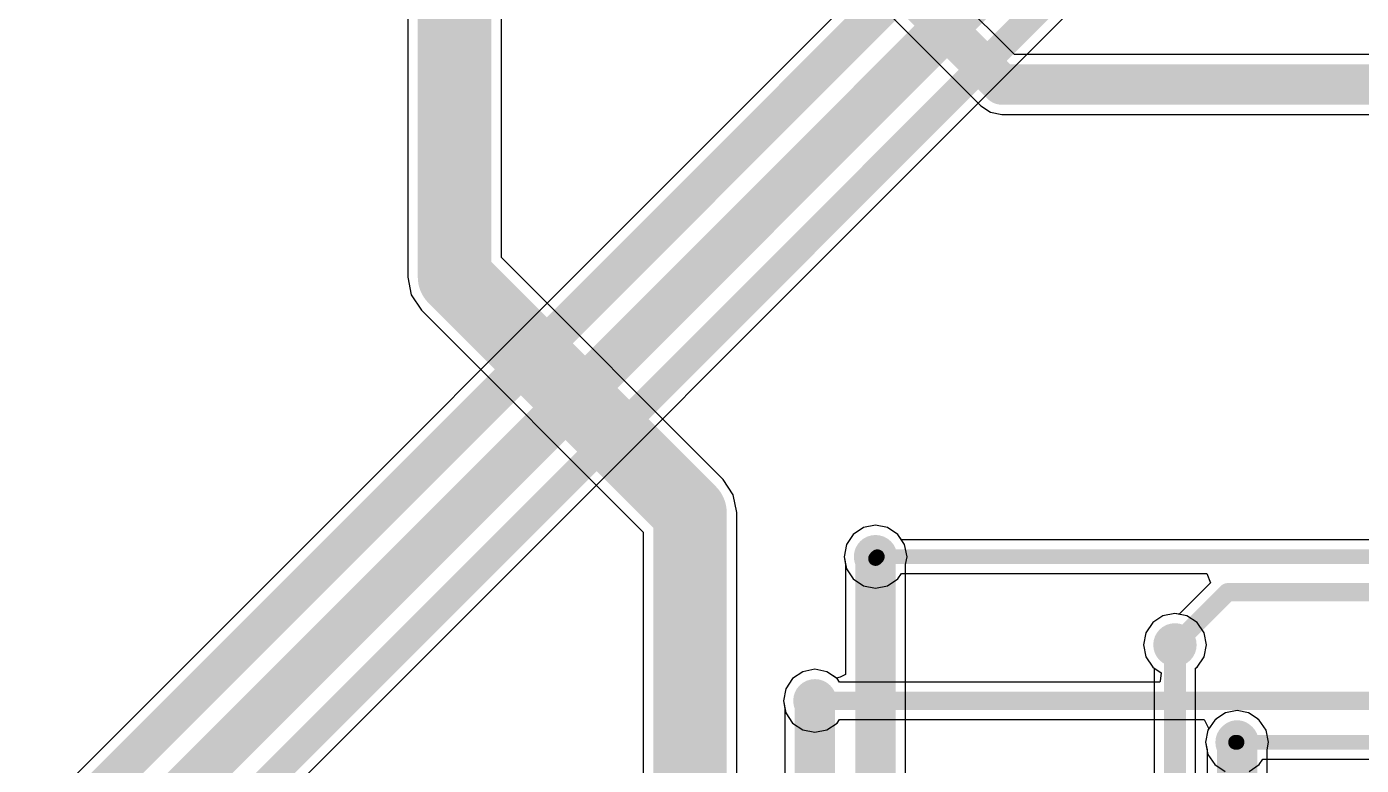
# Model space of a CAD drawing. Header units: millimetres. Extents: x -0.25 to 4.68, y -0.29 to 2.93.
# Drawn here: x 1.669 to 2.395, y 1.129 to 1.531 of the extents above; entities that cross this region are included whole.
import ezdxf

# ---------------------------------------------------------------- set-up
doc = ezdxf.new("R2010")
doc.units = ezdxf.units.MM
doc.header["$MEASUREMENT"] = 0
for name, color, linetype in [('BottomLayer', 5, 'Continuous'), ('BottomSolder', 6, 'Continuous'), ('TopLayer', 1, 'Continuous'), ('TopSolder', 216, 'Continuous'), ('ViaHoleLayer', 16, 'Continuous')]:
    doc.layers.add(name, color=color, linetype=linetype)

msp = doc.modelspace()

# ---------------------------------------------------------------- hatches: boundary and pattern name
at = {"layer": 'BottomLayer'}
h = msp.add_hatch(color=5, dxfattribs=at)
edge = h.paths.add_edge_path()
edge.add_arc((2.131, 1.243), 0.01181, 0, 360)
h = msp.add_hatch(color=5, dxfattribs=at)
edge = h.paths.add_edge_path()
edge.add_arc((2.294, 1.195), 0.01181, 0, 360)
h = msp.add_hatch(color=5, dxfattribs=at)
edge = h.paths.add_edge_path()
edge.add_arc((2.098, 1.16458), 0.01181, 0, 360)
h = msp.add_hatch(color=5, dxfattribs=at)
edge = h.paths.add_edge_path()
edge.add_arc((2.32782, 1.142), 0.01181, 0, 360)
at = {"layer": 'BottomSolder'}
h = msp.add_hatch(color=6, dxfattribs=at)
edge = h.paths.add_edge_path()
edge.add_arc((2.131, 1.243), 0.00591, 0, 360)
h = msp.add_hatch(color=6, dxfattribs=at)
edge = h.paths.add_edge_path()
edge.add_arc((2.294, 1.195), 0.00591, 0, 360)
h = msp.add_hatch(color=6, dxfattribs=at)
edge = h.paths.add_edge_path()
edge.add_arc((2.098, 1.16458), 0.00591, 0, 360)
h = msp.add_hatch(color=6, dxfattribs=at)
edge = h.paths.add_edge_path()
edge.add_arc((2.32782, 1.142), 0.00591, 0, 360)
at = {"layer": 'TopLayer'}
h = msp.add_hatch(color=1, dxfattribs=at)
edge = h.paths.add_edge_path()
edge.add_arc((2.131, 1.243), 0.01181, 0, 360)
h = msp.add_hatch(color=1, dxfattribs=at)
edge = h.paths.add_edge_path()
edge.add_arc((2.294, 1.195), 0.01181, 0, 360)
h = msp.add_hatch(color=1, dxfattribs=at)
edge = h.paths.add_edge_path()
edge.add_arc((2.098, 1.16458), 0.01181, 0, 360)
h = msp.add_hatch(color=1, dxfattribs=at)
edge = h.paths.add_edge_path()
edge.add_arc((2.32782, 1.142), 0.01181, 0, 360)
at = {"layer": 'TopSolder'}
h = msp.add_hatch(color=216, dxfattribs=at)
edge = h.paths.add_edge_path()
edge.add_arc((2.131, 1.243), 0.00591, 0, 360)
h = msp.add_hatch(color=216, dxfattribs=at)
edge = h.paths.add_edge_path()
edge.add_arc((2.294, 1.195), 0.00591, 0, 360)
h = msp.add_hatch(color=216, dxfattribs=at)
edge = h.paths.add_edge_path()
edge.add_arc((2.098, 1.16458), 0.00591, 0, 360)
h = msp.add_hatch(color=216, dxfattribs=at)
edge = h.paths.add_edge_path()
edge.add_arc((2.32782, 1.142), 0.00591, 0, 360)
at = {"layer": 'ViaHoleLayer'}
h = msp.add_hatch(color=16, dxfattribs=at)
edge = h.paths.add_edge_path()
edge.add_arc((2.131, 1.243), 0.00591, 0, 360)
h = msp.add_hatch(color=16, dxfattribs=at)
edge = h.paths.add_edge_path()
edge.add_arc((2.294, 1.195), 0.00591, 0, 360)
h = msp.add_hatch(color=16, dxfattribs=at)
edge = h.paths.add_edge_path()
edge.add_arc((2.098, 1.16458), 0.00591, 0, 360)
h = msp.add_hatch(color=16, dxfattribs=at)
edge = h.paths.add_edge_path()
edge.add_arc((2.32782, 1.142), 0.00591, 0, 360)

# ---------------------------------------------------------------- linework, layer by layer
at = {"layer": 'BottomLayer'}
for p, q in [((2.2421, 1.67081), (1.67258, 1.10129)), ((1.69701, 0.99999), (2.27223, 1.5752)), ((2.12444, 1.25884), (2.11888, 1.25512)), ((2.131, 1.26014), (2.12444, 1.25884)), ((2.13756, 1.25884), (2.131, 1.26014)), ((2.14312, 1.25512), (2.13756, 1.25884)), ((2.11888, 1.25512), (2.11516, 1.24956)), ((2.14684, 1.24956), (2.14312, 1.25512)), ((2.11516, 1.24956), (2.11386, 1.243)), ((2.11386, 1.243), (2.11469, 1.23884)), ((2.14814, 1.243), (2.14684, 1.24956)), ((2.14731, 1.23884), (2.14814, 1.243)), ((2.11469, 1.23884), (2.11469, 1.17886)), ((2.14731, 0.853), (2.14731, 1.23884)), ((2.28188, 1.20712), (2.27816, 1.20156)), ((2.28744, 1.21084), (2.28188, 1.20712)), ((2.294, 1.21214), (2.28744, 1.21084)), ((2.30056, 1.21084), (2.294, 1.21214)), ((2.30612, 1.20712), (2.30056, 1.21084)), ((2.30984, 1.20156), (2.30612, 1.20712)), ((2.27816, 1.20156), (2.27686, 1.195)), ((2.31114, 1.195), (2.30984, 1.20156)), ((2.27686, 1.195), (2.27816, 1.18844)), ((2.30984, 1.18844), (2.31114, 1.195)), ((2.27816, 1.18844), (2.28188, 1.18288)), ((2.30612, 1.18288), (2.30984, 1.18844)), ((2.09144, 1.18041), (2.08588, 1.1767)), ((2.098, 1.18172), (2.09144, 1.18041)), ((2.10456, 1.18041), (2.098, 1.18172)), ((2.10969, 1.17699), (2.10456, 1.18041)), ((2.11178, 1.17749), (2.10969, 1.17699)), ((2.11469, 1.17886), (2.11178, 1.17749)), ((2.28188, 1.18288), (2.28278, 1.18228)), ((2.28278, 1.18228), (2.28278, 0.903)), ((2.30522, 1.18228), (2.30612, 1.18288)), ((2.30522, 0.91006), (2.30522, 1.18228)), ((2.08216, 1.17114), (2.08086, 1.16458)), ((2.08588, 1.1767), (2.08216, 1.17114)), ((2.08086, 1.16458), (2.08169, 1.16042)), ((2.08169, 1.16042), (2.08169, 0.89776)), ((2.32158, 1.15807), (2.31629, 1.15454)), ((2.32782, 1.15931), (2.32158, 1.15807)), ((2.33407, 1.15807), (2.32782, 1.15931)), ((2.33936, 1.15454), (2.33407, 1.15807)), ((2.31199, 1.14856), (2.31068, 1.142)), ((2.3157, 1.15412), (2.31199, 1.14856)), ((2.31626, 1.15449), (2.3157, 1.15412)), ((2.31629, 1.15454), (2.31626, 1.15449)), ((2.33939, 1.15449), (2.33936, 1.15454)), ((2.33994, 1.15412), (2.33939, 1.15449)), ((2.34366, 1.14856), (2.33994, 1.15412)), ((2.34496, 1.142), (2.34366, 1.14856)), ((2.31068, 1.142), (2.31151, 1.13784)), ((2.34414, 1.13784), (2.34496, 1.142)), ((2.31151, 1.13784), (2.31151, 0.91185)), ((2.34414, 0.91693), (2.34414, 1.13784))]:
    msp.add_line(p, q, dxfattribs=at)
for points, const_width in [([(1.67891, 1.086), (2.25291, 1.66)], 0.02), ([(1.687, 1.049), (2.26295, 1.62495)], 0.025), ([(1.688, 1.009), (2.26695, 1.58795)], 0.015), ([(2.131, 0.853), (2.131, 1.243)], 0.022), ([(2.294, 0.903), (2.294, 1.195)], 0.012), ([(2.098, 0.891), (2.098, 1.16458)], 0.022), ([(2.32782, 1.142), (2.32782, 1.143)], 0.022), ([(2.32782, 0.91018), (2.32782, 1.142)], 0.022)]:
    msp.add_lwpolyline(points, dxfattribs=dict(at, const_width=const_width))
for points, const_width in [([(2.1255, 1.243, 1), (2.1365, 1.243, 1)], 0.011), ([(2.291, 1.195, 1), (2.297, 1.195, 1)], 0.006), ([(2.0925, 1.16458, 1), (2.1035, 1.16458, 1)], 0.011), ([(2.32232, 1.143, 1), (2.33332, 1.143, 1)], 0.011), ([(2.32232, 1.142, 1), (2.33332, 1.142, 1)], 0.011), ([(2.32232, 1.142, 1), (2.33332, 1.142, 1)], 0.011)]:
    msp.add_lwpolyline(points, format="xyb", close=True, dxfattribs=dict(at, const_width=const_width))
at = {"layer": 'TopLayer'}
for p, q in [((1.92731, 1.40574), (1.92731, 1.67395)), ((2.20658, 1.51626), (2.04685, 1.67599)), ((2.02378, 1.65292), (2.18829, 1.48841)), ((1.87633, 1.64846), (1.87633, 1.39518)), ((2.4995, 1.51626), (2.20658, 1.51626)), ((2.18829, 1.48841), (2.19358, 1.48488)), ((2.19358, 1.48488), (2.19982, 1.48364)), ((2.19982, 1.48364), (2.4995, 1.48364)), ((2.04802, 1.28502), (1.92731, 1.40574)), ((1.87633, 1.39518), (1.87827, 1.38542)), ((1.87827, 1.38542), (1.8838, 1.37715)), ((1.8838, 1.37715), (2.00451, 1.25644)), ((2.05355, 1.27675), (2.04802, 1.28502)), ((2.05549, 1.267), (2.05355, 1.27675)), ((2.05549, 1.12044), (2.05549, 1.267)), ((2.12444, 1.25884), (2.11888, 1.25512)), ((2.131, 1.26014), (2.12444, 1.25884)), ((2.13756, 1.25884), (2.131, 1.26014)), ((2.14312, 1.25512), (2.13756, 1.25884)), ((2.00451, 1.25644), (2.00451, 1.095)), ((2.11888, 1.25512), (2.11516, 1.24956)), ((2.14509, 1.25218), (2.14312, 1.25512)), ((2.62515, 1.25218), (2.14509, 1.25218)), ((2.11516, 1.24956), (2.11386, 1.243)), ((2.11386, 1.243), (2.11516, 1.23644)), ((2.11516, 1.23644), (2.11888, 1.23088)), ((2.11888, 1.23088), (2.12444, 1.22716)), ((2.13756, 1.22716), (2.14312, 1.23088)), ((2.14312, 1.23088), (2.14509, 1.23382)), ((2.14509, 1.23382), (2.31133, 1.23382)), ((2.3134, 1.22882), (2.29627, 1.21169)), ((2.31133, 1.23382), (2.3134, 1.22882)), ((2.12444, 1.22716), (2.131, 1.22586)), ((2.131, 1.22586), (2.13756, 1.22716)), ((2.28188, 1.20712), (2.27816, 1.20156)), ((2.28744, 1.21084), (2.28188, 1.20712)), ((2.294, 1.21214), (2.28744, 1.21084)), ((2.29627, 1.21169), (2.294, 1.21214)), ((2.27816, 1.20156), (2.27686, 1.195)), ((2.27686, 1.195), (2.27816, 1.18844)), ((2.27816, 1.18844), (2.28188, 1.18288)), ((2.09144, 1.18041), (2.08588, 1.1767)), ((2.098, 1.18172), (2.09144, 1.18041)), ((2.10456, 1.18041), (2.098, 1.18172)), ((2.11012, 1.1767), (2.10456, 1.18041)), ((2.28188, 1.18288), (2.28653, 1.17977)), ((2.28653, 1.17977), (2.28591, 1.1753)), ((2.08216, 1.17114), (2.08086, 1.16458)), ((2.08588, 1.1767), (2.08216, 1.17114)), ((2.11141, 1.17477), (2.11012, 1.1767)), ((2.2857, 1.17477), (2.11141, 1.17477)), ((2.28591, 1.1753), (2.2857, 1.17477)), ((2.08086, 1.16458), (2.08216, 1.15802)), ((2.08216, 1.15802), (2.08588, 1.15246)), ((2.08588, 1.15246), (2.09144, 1.14874)), ((2.09144, 1.14874), (2.098, 1.14744)), ((2.098, 1.14744), (2.10456, 1.14874)), ((2.10456, 1.14874), (2.11012, 1.15246)), ((2.11012, 1.15246), (2.11141, 1.15438)), ((2.11141, 1.15438), (2.30986, 1.15438)), ((2.30986, 1.15438), (2.31254, 1.14938)), ((2.31199, 1.14856), (2.31068, 1.142)), ((2.31254, 1.14938), (2.31199, 1.14856)), ((2.31068, 1.142), (2.31199, 1.13544)), ((2.31199, 1.13544), (2.3157, 1.12988)), ((2.3157, 1.12988), (2.32126, 1.12616)), ((2.33438, 1.12616), (2.33994, 1.12988)), ((2.33994, 1.12988), (2.34191, 1.13282)), ((2.34191, 1.13282), (2.71497, 1.13282))]:
    msp.add_line(p, q, dxfattribs=at)
for points, const_width in [([(1.90182, 1.39518), (1.90182, 1.67395)], 0.04), ([(2.02482, 1.67495), (2.19982, 1.49995)], 0.022), ([(2.19982, 1.49995), (2.527, 1.49995)], 0.022), ([(1.90182, 1.39518), (2.03, 1.267)], 0.04), ([(2.03, 1.095), (2.03, 1.267)], 0.04), ([(2.131, 1.242), (2.132, 1.243)], 0.008), ([(2.132, 1.243), (2.659, 1.243)], 0.008), ([(2.294, 1.195), (2.32263, 1.22363)], 0.01), ([(2.32263, 1.22363), (2.65967, 1.22363)], 0.01), ([(2.098, 1.16458), (2.65967, 1.16458)], 0.01), ([(2.327, 1.142), (2.32782, 1.142)], 0.008), ([(2.32782, 1.142), (2.71877, 1.142)], 0.008)]:
    msp.add_lwpolyline(points, dxfattribs=dict(at, const_width=const_width))
for points, const_width in [([(2.19432, 1.49995, 1), (2.20532, 1.49995, 1)], 0.011), ([(2.19432, 1.49995, 1), (2.20532, 1.49995, 1)], 0.011), ([(1.89182, 1.39518, 1), (1.91182, 1.39518, 1)], 0.02), ([(1.89182, 1.39518, 1), (1.91182, 1.39518, 1)], 0.02), ([(2.02, 1.267, 1), (2.04, 1.267, 1)], 0.02), ([(2.02, 1.267, 1), (2.04, 1.267, 1)], 0.02), ([(2.129, 1.242, 1), (2.133, 1.242, 1)], 0.004), ([(2.13, 1.243, 1), (2.134, 1.243, 1)], 0.004), ([(2.13, 1.243, 1), (2.134, 1.243, 1)], 0.004), ([(2.32013, 1.22363, 1), (2.32513, 1.22363, 1)], 0.005), ([(2.32013, 1.22363, 1), (2.32513, 1.22363, 1)], 0.005), ([(2.2915, 1.195, 1), (2.2965, 1.195, 1)], 0.005), ([(2.0955, 1.16458, 1), (2.1005, 1.16458, 1)], 0.005), ([(2.325, 1.142, 1), (2.329, 1.142, 1)], 0.004), ([(2.32582, 1.142, 1), (2.32982, 1.142, 1)], 0.004), ([(2.32582, 1.142, 1), (2.32982, 1.142, 1)], 0.004)]:
    msp.add_lwpolyline(points, format="xyb", close=True, dxfattribs=dict(at, const_width=const_width))

doc.saveas('drawing.dxf')
